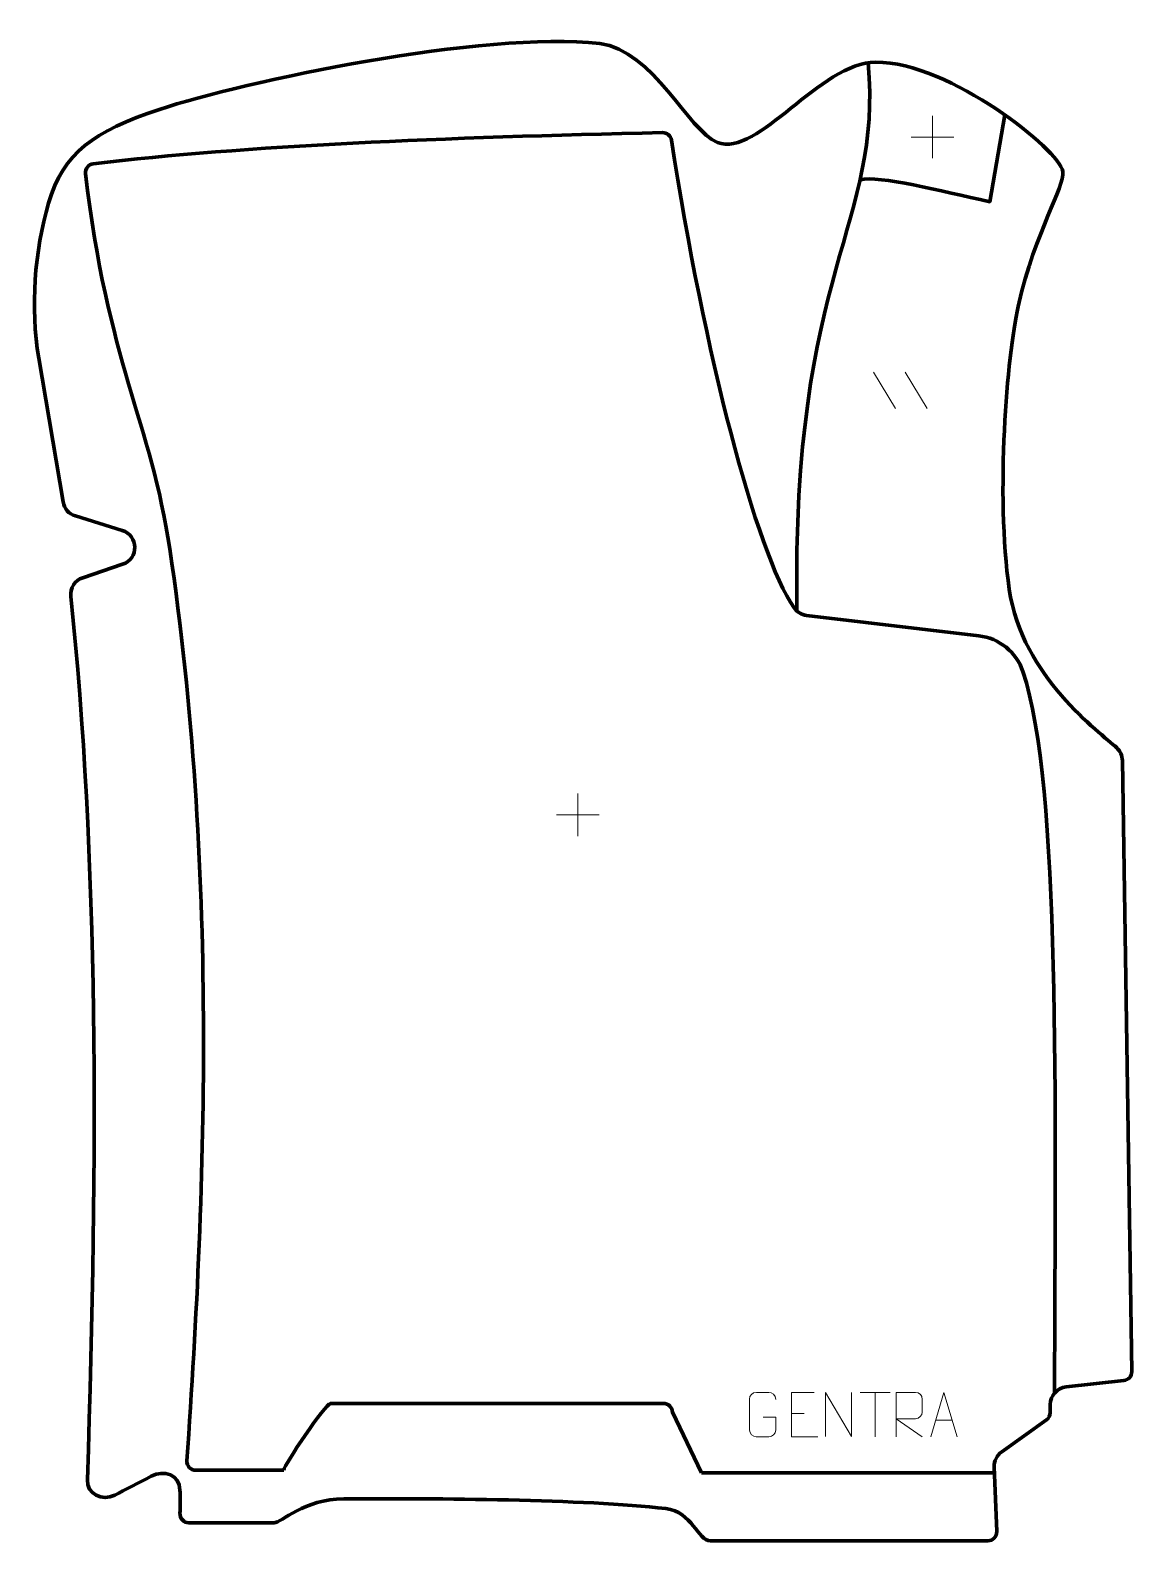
# Model space of a CAD drawing. Header units: millimetres. Extents: x -311 to 309, y -422 to 429.
import ezdxf

# ---------------------------------------------------------------- set-up
doc = ezdxf.new("R2010")
doc.units = ezdxf.units.MM
doc.header["$MEASUREMENT"] = 0
for name, color, linetype in [('layer 1', 7, 'Continuous'), ('layer 2', 7, 'Continuous'), ('layer 3', 7, 'Continuous')]:
    doc.layers.add(name, color=color, linetype=linetype)

msp = doc.modelspace()

# ---------------------------------------------------------------- linework, layer by layer
at = {"layer": 'layer 1', "color": 250, "lineweight": 9}
for points in [[(196.8555, 380.5968), (196.8555, 380.5968), (196.8555, 356.6189), (196.8555, 356.6189)], [(184.8666, 368.6078), (184.8666, 368.6078), (208.8445, 368.6078), (208.8445, 368.6078)], [(163.6911, 236.0913), (163.6911, 236.0913), (176.0554, 215.547), (176.0554, 215.547)], [(181.421, 236.0913), (181.421, 236.0913), (193.7853, 215.547), (193.7853, 215.547)], [(-2.978, -1.4282), (-2.978, -1.4282), (-2.978, -25.4061), (-2.978, -25.4061)], [(-14.9669, -13.4172), (-14.9669, -13.4172), (9.011, -13.4172), (9.011, -13.4172)], [(156.0376, -338.9256), (156.0376, -338.9256), (173.0248, -338.9256), (173.0248, -338.9256)], [(164.5314, -363.8556), (164.5314, -363.8556), (164.5314, -338.9021), (164.5314, -338.9021)], [(117.4125, -350.7743), (117.4125, -350.7743), (124.5806, -350.7743), (124.5806, -350.7743)], [(198.6202, -354.5989), (198.6202, -354.5989), (208.1159, -354.5989), (208.1159, -354.5989)]]:
    msp.add_open_spline(points, degree=3, dxfattribs=at)
for points, knots in [([(101.409, -352.8695), (101.409, -352.8695), (108.5771, -352.8695), (108.5771, -352.8695), (108.5771, -352.8695), (108.5771, -352.8695), (108.5771, -360.0376), (108.5771, -360.0376), (108.5771, -360.0376), (108.4374, -362.361), (106.7602, -363.8406), (104.6124, -363.8514), (104.6124, -363.8514), (102.2806, -363.851), (99.9486, -363.851), (97.6171, -363.8514), (97.6171, -363.8514), (95.6922, -363.9568), (93.72, -362.0723), (93.7312, -360.055), (93.7312, -360.055), (93.7316, -354.2849), (93.7316, -348.5152), (93.7312, -342.7459), (93.7312, -342.7459), (93.7354, -340.6078), (95.4822, -338.8886), (97.6345, -338.902), (97.6345, -338.902), (99.9602, -338.902), (102.2863, -338.902), (104.6124, -338.902), (104.6124, -338.902), (106.5591, -338.8666), (108.5505, -340.3581), (108.5771, -342.7958)], [0, 0, 0, 0, 0.1, 0.1, 0.1, 0.1, 0.2, 0.2, 0.2, 0.2, 0.3, 0.3, 0.3, 0.3, 0.4, 0.4, 0.4, 0.4, 0.5, 0.5, 0.5, 0.5, 0.6, 0.6, 0.6, 0.6, 0.7, 0.7, 0.7, 0.7, 0.8, 0.8, 0.8, 0.8, 1, 1, 1, 1]), ([(130.2864, -338.8946), (130.2864, -338.8946), (117.4125, -338.8946), (117.4125, -338.8946), (117.4125, -338.8946), (117.4125, -338.8946), (117.4125, -363.8482), (117.4125, -363.8482), (117.4125, -363.8482), (117.4125, -363.8482), (132.2783, -363.8482), (132.2783, -363.8482)], [0, 0, 0, 0, 0.25, 0.25, 0.25, 0.25, 0.5, 0.5, 0.5, 0.5, 1, 1, 1, 1]), ([(136.5318, -363.8026), (136.5318, -363.8026), (136.5318, -338.8491), (136.5318, -338.8491), (136.5318, -338.8491), (136.5318, -338.8491), (151.1866, -363.8026), (151.1866, -363.8026), (151.1866, -363.8026), (151.1866, -363.8026), (151.1866, -338.8491), (151.1866, -338.8491)], [0, 0, 0, 0, 0.25, 0.25, 0.25, 0.25, 0.5, 0.5, 0.5, 0.5, 1, 1, 1, 1]), ([(176.4396, -363.8519), (176.4396, -363.8519), (176.4396, -338.8984), (176.4396, -338.8984), (176.4396, -338.8984), (180.0344, -338.8984), (183.6299, -338.8984), (187.2251, -338.8984), (187.2251, -338.8984), (189.5504, -338.9361), (191.1077, -340.4261), (191.1036, -342.7925), (191.1036, -342.7925), (191.1032, -344.828), (191.1032, -347.8874), (191.1036, -349.9234), (191.1036, -349.9234), (191.0971, -351.7989), (189.2848, -353.7407), (187.2753, -353.7598), (187.2753, -353.7598), (187.2753, -353.7598), (176.4396, -353.7598), (176.4396, -353.7598), (176.4396, -353.7598), (176.4396, -353.7598), (191.0943, -363.8519), (191.0943, -363.8519)], [0, 0, 0, 0, 0.125, 0.125, 0.125, 0.125, 0.25, 0.25, 0.25, 0.25, 0.375, 0.375, 0.375, 0.375, 0.5, 0.5, 0.5, 0.5, 0.625, 0.625, 0.625, 0.625, 0.75, 0.75, 0.75, 0.75, 1, 1, 1, 1]), ([(195.8976, -363.8483), (195.8976, -363.8483), (203.2686, -338.8948), (203.2686, -338.8948), (203.2686, -338.8948), (203.2686, -338.8948), (210.8385, -363.8483), (210.8385, -363.8483)], [0, 0, 0, 0, 0.33333333, 0.33333333, 0.33333333, 0.33333333, 1, 1, 1, 1])]:
    msp.add_open_spline(points, degree=3, knots=knots, dxfattribs=at)
at = {"layer": 'layer 2', "color": 12, "lineweight": 200}
msp.add_open_spline([(-134.7773, -398.7938), (-156.9941, -398.9205), (-170.0647, -412.3635), (-174.0135, -412.3635), (-174.0135, -412.3635), (-174.0135, -412.3635), (-222.0784, -412.3635), (-222.0784, -412.3635), (-222.0784, -412.3635), (-225.0089, -412.3635), (-227.1856, -409.8566), (-227.06, -406.9219), (-227.06, -406.9219), (-226.9206, -403.6754), (-227.0367, -397.1729), (-227.06, -393.9232), (-227.06, -393.9232), (-227.1203, -385.4806), (-235.944, -382.1666), (-243.3717, -386.1492), (-243.3717, -386.1492), (-249.8342, -389.6149), (-258.2684, -393.9239), (-263.7665, -396.7698), (-263.7665, -396.7698), (-270.966, -400.4965), (-279.5152, -396.1624), (-279.2383, -388.0458), (-279.2383, -388.0458), (-272.9976, -205.0608), (-273.2019, -34.3799), (-288.6035, 109.7017), (-288.6035, 109.7017), (-289.1055, 114.3979), (-286.2751, 118.808), (-281.8008, 120.2902), (-281.8008, 120.2902), (-281.8008, 120.2902), (-259.397, 127.8457), (-259.397, 127.8457), (-259.397, 127.8457), (-250.1461, 130.9108), (-250.2854, 144.0747), (-259.5991, 146.9425), (-259.5991, 146.9425), (-259.5991, 146.9425), (-285.9813, 155.0651), (-285.9813, 155.0651), (-285.9813, 155.0651), (-289.5941, 156.1776), (-292.2723, 159.2362), (-292.9042, 162.971), (-292.9042, 162.971), (-292.9042, 162.971), (-306.6177, 244.0637), (-306.6177, 244.0637), (-306.6177, 244.0637), (-311.4264, 272.498), (-309.0099, 304.2319), (-301.0509, 331.4086), (-301.0509, 331.4086), (-292.7913, 359.6113), (-275.8378, 371.8998), (-238.5658, 384.2267), (-238.5658, 384.2267), (-191.8679, 399.6715), (-55.8079, 428.8225), (9.397, 421.2864), (9.397, 421.2864), (39.5987, 417.7957), (59.2696, 372.0048), (75.727, 365.5679), (75.727, 365.5679), (98.4028, 356.699), (133.6196, 410.7313), (164.9395, 410.826), (164.9395, 410.826), (206.6622, 410.9526), (268.6636, 360.9513), (270.2102, 349.3778), (270.2102, 349.3778), (271.5067, 339.6723), (255.1709, 317.4095), (245.1316, 273.1217), (245.1316, 273.1217), (238.8772, 245.531), (232.343, 167.6676), (240.1161, 113.7385), (240.1161, 113.7385), (247.2221, 64.4348), (291.3656, 33.0514), (300.6493, 24.4161), (300.6493, 24.4161), (302.6492, 22.5556), (303.8031, 19.9579), (303.8447, 17.223), (303.8447, 17.223), (303.8447, 17.223), (309.0838, -327.1754), (309.0838, -327.1754), (309.0838, -327.1754), (309.123, -329.7607), (307.1933, -331.9514), (304.629, -332.2333), (304.629, -332.2333), (304.629, -332.2333), (272.0926, -335.8071), (272.0926, -335.8071), (272.0926, -335.8071), (267.0214, -336.3641), (263.1818, -340.6571), (263.1818, -345.7698), (263.1818, -345.7698), (263.1818, -345.7698), (263.1818, -350.2383), (263.1818, -350.2383), (263.1818, -350.2383), (263.1818, -351.859), (262.3997, -353.38), (261.0817, -354.3202), (261.0817, -354.3202), (261.0817, -354.3202), (235.8306, -372.3397), (235.8306, -372.3397), (235.8306, -372.3397), (233.0846, -374.2992), (231.5084, -377.5135), (231.6378, -380.8891), (231.6378, -380.8891), (231.6378, -380.8891), (233.0345, -417.2873), (233.0345, -417.2873), (233.0345, -417.2873), (233.1438, -420.1282), (230.8751, -422.4911), (228.0384, -422.4911), (228.0384, -422.4911), (228.0384, -422.4911), (71.8172, -422.4911), (71.8172, -422.4911), (71.8172, -422.4911), (64.5467, -422.4911), (61.5651, -406.0398), (46.5901, -404.3259), (46.5901, -404.3259), (0.2032, -399.0168), (-82.6596, -398.5966), (-134.7773, -398.7938)], degree=3, knots=[0, 0, 0, 0, 0.02631579, 0.02631579, 0.02631579, 0.02631579, 0.05263158, 0.05263158, 0.05263158, 0.05263158, 0.07894737, 0.07894737, 0.07894737, 0.07894737, 0.10526316, 0.10526316, 0.10526316, 0.10526316, 0.13157895, 0.13157895, 0.13157895, 0.13157895, 0.15789474, 0.15789474, 0.15789474, 0.15789474, 0.18421053, 0.18421053, 0.18421053, 0.18421053, 0.21052632, 0.21052632, 0.21052632, 0.21052632, 0.23684211, 0.23684211, 0.23684211, 0.23684211, 0.26315789, 0.26315789, 0.26315789, 0.26315789, 0.28947368, 0.28947368, 0.28947368, 0.28947368, 0.31578947, 0.31578947, 0.31578947, 0.31578947, 0.34210526, 0.34210526, 0.34210526, 0.34210526, 0.36842105, 0.36842105, 0.36842105, 0.36842105, 0.39473684, 0.39473684, 0.39473684, 0.39473684, 0.42105263, 0.42105263, 0.42105263, 0.42105263, 0.44736842, 0.44736842, 0.44736842, 0.44736842, 0.47368421, 0.47368421, 0.47368421, 0.47368421, 0.5, 0.5, 0.5, 0.5, 0.52631579, 0.52631579, 0.52631579, 0.52631579, 0.55263158, 0.55263158, 0.55263158, 0.55263158, 0.57894737, 0.57894737, 0.57894737, 0.57894737, 0.60526316, 0.60526316, 0.60526316, 0.60526316, 0.63157895, 0.63157895, 0.63157895, 0.63157895, 0.65789474, 0.65789474, 0.65789474, 0.65789474, 0.68421053, 0.68421053, 0.68421053, 0.68421053, 0.71052632, 0.71052632, 0.71052632, 0.71052632, 0.73684211, 0.73684211, 0.73684211, 0.73684211, 0.76315789, 0.76315789, 0.76315789, 0.76315789, 0.78947368, 0.78947368, 0.78947368, 0.78947368, 0.81578947, 0.81578947, 0.81578947, 0.81578947, 0.84210526, 0.84210526, 0.84210526, 0.84210526, 0.86842105, 0.86842105, 0.86842105, 0.86842105, 0.89473684, 0.89473684, 0.89473684, 0.89473684, 0.92105263, 0.92105263, 0.92105263, 0.92105263, 0.94736842, 0.94736842, 0.94736842, 0.94736842, 1, 1, 1, 1], dxfattribs=at)
at = {"layer": 'layer 3', "color": 142, "lineweight": 200}
for points in [[(160.6528, 410.4894), (168.7117, 318.2083), (117.3141, 295.0475), (120.5018, 101.4727)], [(66.8174, -384.1267), (66.8174, -384.1267), (231.8112, -384.1267), (231.8112, -384.1267)]]:
    msp.add_open_spline(points, degree=3, dxfattribs=at)
for points, knots in [([(237.6542, 381.0531), (237.6542, 381.0531), (229.0739, 332.1847), (229.0739, 332.1847), (229.0739, 332.1847), (201.1216, 338.3341), (166.8192, 347.1596), (156.057, 344.4876)], [0, 0, 0, 0, 0.33333333, 0.33333333, 0.33333333, 0.33333333, 1, 1, 1, 1]), ([(265.567, -339.2771), (266.0845, -174.1801), (269.2271, 2.9722), (247.8075, 67.3395), (247.8075, 67.3395), (244.1449, 78.3462), (234.4047, 86.1973), (222.9077, 87.5571), (222.9077, 87.5571), (222.9077, 87.5571), (125.9467, 99.0256), (125.9467, 99.0256), (125.9467, 99.0256), (123.0787, 99.3647), (120.5051, 100.9331), (118.8661, 103.3166), (118.8661, 103.3166), (97.3746, 134.5739), (68.2217, 247.551), (49.7795, 366.8493), (49.7795, 366.8493), (49.395, 369.3363), (47.2343, 371.1562), (44.7239, 371.1025), (44.7239, 371.1025), (-78.0772, 368.4619), (-190.4917, 363.735), (-275.8921, 353.5822), (-275.8921, 353.5822), (-278.6244, 353.2572), (-280.583, 350.7795), (-280.2683, 348.0399), (-280.2683, 348.0399), (-268.2837, 243.6892), (-243.2951, 207.0546), (-232.8278, 136.5818), (-232.8278, 136.5818), (-206.2283, -42.4972), (-212.0622, -218.6137), (-223.1758, -377.3623), (-223.1758, -377.3623), (-223.3787, -380.2612), (-221.0877, -382.7234), (-218.1882, -382.7234), (-218.1882, -382.7234), (-218.1882, -382.7234), (-168.5552, -382.7234), (-168.5552, -382.7234)], [0, 0, 0, 0, 0.07692308, 0.07692308, 0.07692308, 0.07692308, 0.15384615, 0.15384615, 0.15384615, 0.15384615, 0.23076923, 0.23076923, 0.23076923, 0.23076923, 0.30769231, 0.30769231, 0.30769231, 0.30769231, 0.38461538, 0.38461538, 0.38461538, 0.38461538, 0.46153846, 0.46153846, 0.46153846, 0.46153846, 0.53846154, 0.53846154, 0.53846154, 0.53846154, 0.61538462, 0.61538462, 0.61538462, 0.61538462, 0.69230769, 0.69230769, 0.69230769, 0.69230769, 0.76923077, 0.76923077, 0.76923077, 0.76923077, 0.84615385, 0.84615385, 0.84615385, 0.84615385, 1, 1, 1, 1]), ([(66.8174, -384.1267), (66.8174, -384.1267), (50.3285, -350.0876), (50.3285, -350.0876), (50.3285, -350.0876), (50.3285, -347.3202), (48.0897, -345.0764), (45.3286, -345.0764), (45.3286, -345.0764), (45.3286, -345.0764), (-142.2436, -345.0764), (-142.2436, -345.0764), (-142.2436, -345.0764), (-145.0052, -345.0764), (-168.5552, -379.956), (-168.5552, -382.7234)], [0, 0, 0, 0, 0.2, 0.2, 0.2, 0.2, 0.4, 0.4, 0.4, 0.4, 0.6, 0.6, 0.6, 0.6, 1, 1, 1, 1])]:
    msp.add_open_spline(points, degree=3, knots=knots, dxfattribs=at)

doc.saveas('drawing.dxf')
